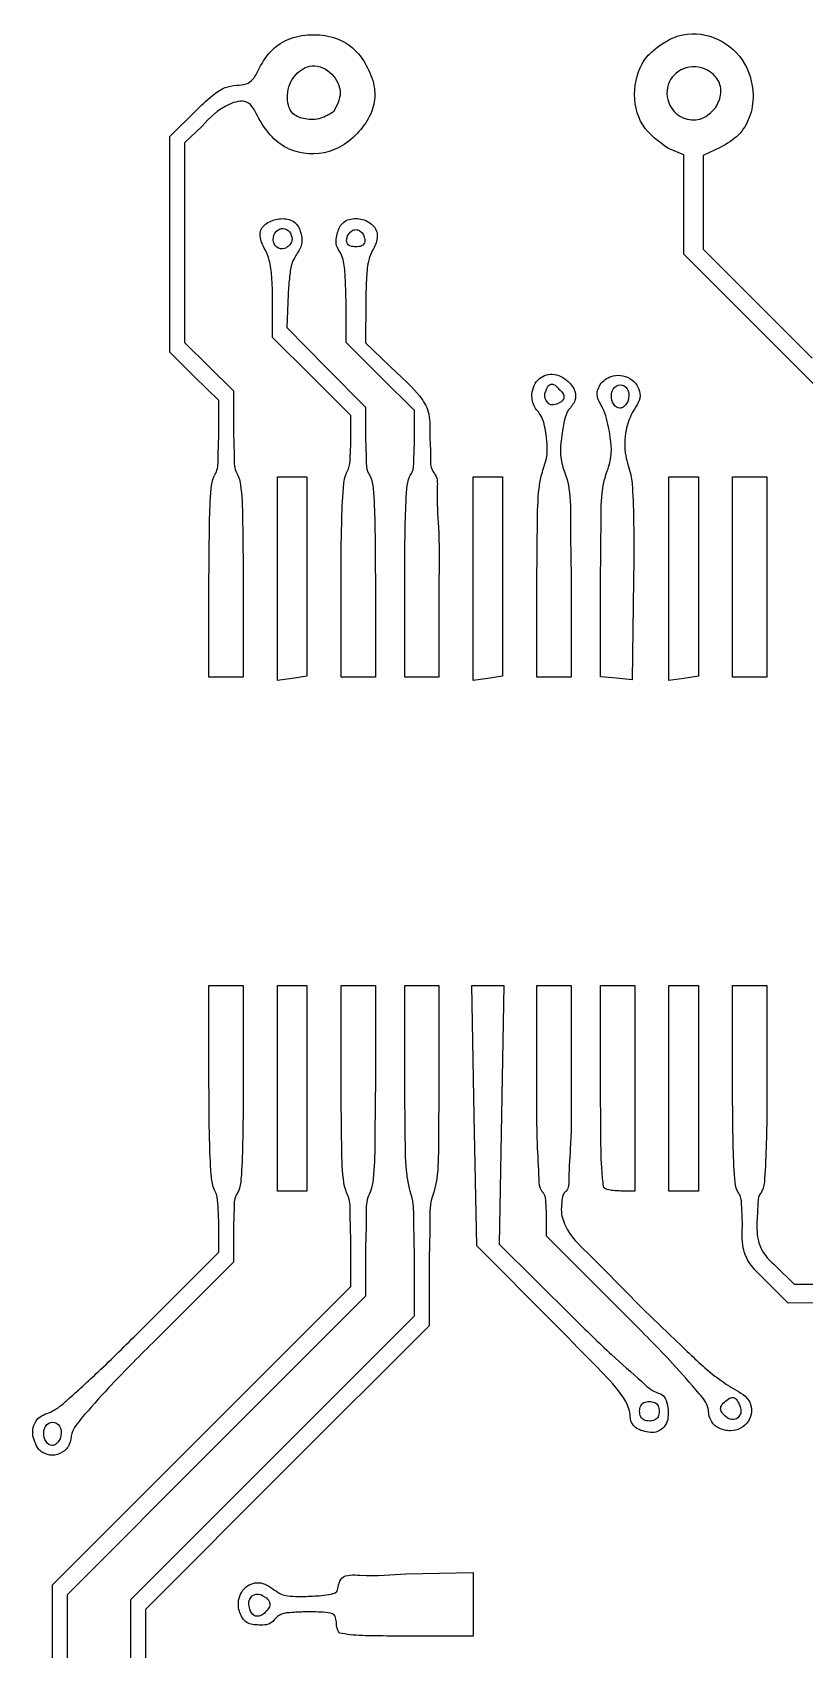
# Model space of a CAD drawing. Extents: x 2 to 350, y 4 to 373.
# Drawn here: x 11.4 to 67.1, y 102.5 to 219.1 of the extents above; entities that cross this region are included whole.
import ezdxf

# ---------------------------------------------------------------- set-up
doc = ezdxf.new("R2010")
doc.units = 0
doc.layers.get('0').update_dxf_attribs({"linetype": 'CONTINUOUS'})

msp = doc.modelspace()

# ---------------------------------------------------------------- linework, layer by layer
at = {"color": 7}
for p, q in [((21.323577, 211.646894), (23.186774, 213.486926)), ((33.116454, 213.411879), (33.116454, 213.411879)), ((60.679423, 213.72218), (60.679423, 213.722188)), ((23.644291, 212.377271), (22.38191, 211.186707)), ((21.323577, 203.860471), (21.323577, 211.646894)), ((22.38191, 211.186707), (22.38191, 203.983153)), ((58.365244, 210.302472), (57.265186, 210.75813)), ((58.365244, 206.732055), (58.365244, 210.302472)), ((60.993827, 210.837957), (59.776373, 210.257395)), ((59.776373, 210.257395), (59.776373, 206.880206)), ((58.365244, 203.161641), (58.365244, 206.732055)), ((59.776373, 206.880206), (59.776373, 203.503022)), ((30.14304, 204.231383), (30.14304, 204.231383)), ((35.367529, 204.302654), (35.367529, 204.302654)), ((21.323577, 196.074049), (21.323577, 203.860471)), ((22.38191, 203.983153), (22.38191, 196.779605)), ((66.564523, 194.9568), (58.365244, 203.161641)), ((59.776373, 203.503022), (67.628545, 195.65666)), ((28.731911, 197.142351), (28.731911, 199.897066)), ((29.849485, 200.267401), (29.75233, 197.86446)), ((34.023578, 196.787204), (34.023578, 199.862649)), ((35.445925, 199.778564), (35.434812, 196.753784)), ((31.554142, 194.336681), (28.731911, 197.142351)), ((29.75233, 197.86446), (32.593531, 194.990664)), ((23.087476, 194.336681), (21.323577, 196.074049)), ((22.38191, 196.779605), (24.145809, 195.042237)), ((36.49304, 194.336681), (34.023578, 196.787204)), ((35.434812, 196.753784), (37.72785, 194.53974)), ((24.145809, 195.042237), (25.909707, 193.304869)), ((32.593531, 194.990664), (35.434707, 192.116866)), ((74.763776, 186.75196), (66.564523, 194.9568)), ((24.851373, 192.599315), (23.087476, 194.336681)), ((34.376373, 191.531012), (31.554142, 194.336681)), ((38.962476, 191.88616), (36.49304, 194.336681)), ((24.851373, 189.852025), (24.851373, 192.599315)), ((25.909707, 193.304869), (25.909707, 190.204804)), ((49.374359, 193.424434), (49.374359, 193.424434)), ((54.366226, 192.596505), (54.366226, 192.596505)), ((34.376373, 189.515083), (34.376373, 191.531012)), ((35.434707, 192.116866), (35.434707, 189.610804)), ((38.962476, 189.495449), (38.962476, 191.88616)), ((29.084707, 179.757501), (29.084707, 187.104737)), ((29.084707, 187.104737), (30.14304, 187.104737)), ((30.14304, 187.104737), (31.201373, 187.104737)), ((31.201373, 187.104737), (31.201373, 179.912833)), ((43.195809, 179.757501), (43.195809, 187.104737)), ((43.195809, 187.104737), (44.254142, 187.104737)), ((44.254142, 187.104737), (45.312476, 187.104737)), ((45.312476, 187.104737), (45.312476, 179.912833)), ((57.306911, 179.757501), (57.306911, 187.104737)), ((57.306911, 187.104737), (58.365244, 187.104737)), ((58.365244, 187.104737), (59.423578, 187.104737)), ((59.423578, 187.104737), (59.423578, 179.912833)), ((61.89304, 179.872793), (61.89304, 187.104737)), ((61.89304, 187.104737), (63.127744, 187.104737)), ((63.127744, 187.104737), (64.362476, 187.104737)), ((64.362476, 187.104737), (64.362476, 179.872793)), ((24.145809, 172.640847), (24.145809, 179.872793)), ((26.615244, 179.872793), (26.615244, 172.640847)), ((29.084707, 172.410268), (29.084707, 179.757501)), ((31.201373, 179.912833), (31.201373, 172.720929)), ((33.670809, 172.640847), (33.670809, 179.851971)), ((36.140244, 179.872793), (36.140244, 172.640847)), ((38.257017, 172.640847), (38.256911, 179.872793)), ((40.726479, 179.813995), (40.726479, 172.640847)), ((43.195809, 172.410268), (43.195809, 179.757501)), ((45.312476, 179.912833), (45.312476, 172.720929)), ((47.781858, 172.640847), (47.781911, 179.851971)), ((50.25132, 179.872793), (50.25132, 172.640847)), ((52.36804, 172.685551), (52.36804, 179.895145)), ((54.756566, 179.651475), (54.661078, 172.46446)), ((57.306911, 172.410268), (57.306911, 179.757501)), ((59.423578, 179.912833), (59.423578, 172.720929)), ((61.89304, 172.640847), (61.89304, 179.872793)), ((64.362476, 179.872793), (64.362476, 172.640847)), ((25.38054, 172.640847), (24.145809, 172.640847)), ((26.615244, 172.640847), (25.38054, 172.640847)), ((31.201373, 172.720929), (30.14304, 172.565597)), ((34.90554, 172.640847), (33.670809, 172.640847)), ((36.140244, 172.640847), (34.90554, 172.640847)), ((39.491748, 172.640847), (38.257017, 172.640847)), ((40.726479, 172.640847), (39.491748, 172.640847)), ((45.312476, 172.720929), (44.254142, 172.565597)), ((49.016589, 172.640847), (47.781858, 172.640847)), ((50.25132, 172.640847), (49.016589, 172.640847)), ((53.514559, 172.575006), (52.36804, 172.685551)), ((59.423578, 172.720929), (58.365244, 172.565597)), ((63.127744, 172.640847), (61.89304, 172.640847)), ((64.362476, 172.640847), (63.127744, 172.640847)), ((30.14304, 172.565597), (29.084707, 172.410268)), ((44.254142, 172.565597), (43.195809, 172.410268)), ((54.661078, 172.46446), (53.514559, 172.575006)), ((58.365244, 172.565597), (57.306911, 172.410268)), ((24.145809, 143.204724), (24.145809, 150.415847)), ((24.145809, 150.415847), (25.38054, 150.415847)), ((25.38054, 150.415847), (26.615244, 150.415847)), ((26.615244, 150.415847), (26.615244, 143.007514)), ((29.084707, 143.007514), (29.084707, 150.415847)), ((29.084707, 150.415847), (30.14304, 150.415847)), ((30.14304, 150.415847), (31.201373, 150.415847)), ((31.201373, 150.415847), (31.201373, 143.007514)), ((33.670809, 143.007514), (33.670809, 150.415847)), ((33.670809, 150.415847), (34.90554, 150.415847)), ((34.90554, 150.415847), (36.140244, 150.415847)), ((36.140244, 150.415847), (36.140244, 143.007514)), ((38.255853, 143.204777), (38.255853, 150.415847)), ((38.255853, 150.415847), (39.490584, 150.415847)), ((39.490584, 150.415847), (40.725315, 150.415847)), ((40.725315, 150.415847), (40.725315, 143.007514)), ((43.271533, 141.034288), (43.096802, 150.415847)), ((43.096802, 150.415847), (44.254142, 150.415847)), ((44.254142, 150.415847), (45.411483, 150.415847)), ((45.411483, 150.415847), (45.237942, 141.098884)), ((47.781911, 143.007514), (47.781911, 150.415847)), ((47.781911, 150.415847), (49.016642, 150.415847)), ((49.016642, 150.415847), (50.251373, 150.415847)), ((50.251373, 150.415847), (50.251373, 143.007514)), ((52.36804, 143.242702), (52.36804, 150.415847)), ((52.36804, 150.415847), (53.602744, 150.415847)), ((53.602744, 150.415847), (54.837476, 150.415847)), ((54.837476, 150.415847), (54.837476, 143.007514)), ((57.306911, 143.007514), (57.306911, 150.415847)), ((57.306911, 150.415847), (58.365244, 150.415847)), ((58.365244, 150.415847), (59.423578, 150.415847)), ((59.423578, 150.415847), (59.423578, 143.007514)), ((61.89304, 143.007506), (61.89304, 150.415839)), ((61.89304, 150.415839), (63.127744, 150.415839)), ((63.127744, 150.415839), (64.362476, 150.415839)), ((64.362476, 150.415839), (64.362476, 143.007506)), ((29.084707, 135.599181), (29.084707, 143.007514)), ((31.201373, 143.007514), (31.201373, 135.599181)), ((54.837476, 143.007514), (54.837476, 135.599181)), ((57.306911, 135.599181), (57.306911, 143.007514)), ((59.423578, 143.007514), (59.423578, 135.599181)), ((45.237942, 141.098884), (45.064429, 131.78192)), ((43.446263, 131.652724), (43.271533, 141.034288)), ((30.14304, 135.599181), (29.084707, 135.599181)), ((31.201373, 135.599181), (30.14304, 135.599181)), ((52.603228, 135.834369), (52.603228, 135.834369)), ((54.837476, 135.599181), (53.837933, 135.599181)), ((58.365244, 135.599181), (57.306911, 135.599181)), ((59.423578, 135.599181), (58.365244, 135.599181)), ((24.851373, 131.197244), (24.851373, 133.377395)), ((25.909707, 133.037532), (25.909707, 130.475884)), ((48.487476, 132.342062), (48.487476, 133.970623)), ((34.376373, 128.715675), (34.376373, 132.157428)), ((35.434707, 131.804651), (35.434707, 128.010121)), ((45.064429, 131.78192), (50.39192, 126.488222)), ((54.308309, 126.51378), (48.487476, 132.342062)), ((19.12272, 125.460715), (24.851373, 131.197244)), ((38.960227, 126.6034), (38.960227, 131.080497)), ((40.019751, 130.746204), (40.019751, 125.893232)), ((48.965472, 126.125415), (43.446263, 131.652724)), ((25.909707, 130.475884), (20.088872, 124.66307)), ((64.994697, 130.202715), (66.33251, 128.896396)), ((23.616642, 117.960293), (34.376373, 128.715675)), ((65.902853, 127.50619), (64.250716, 129.183551)), ((66.33251, 128.896396), (70.907526, 128.896396)), ((35.434707, 128.010121), (24.674976, 117.254732)), ((70.865299, 127.542756), (65.902853, 127.50619)), ((28.733975, 116.372852), (38.960227, 126.6034)), ((40.019751, 125.893232), (29.789186, 115.667234)), ((56.601373, 119.724181), (56.601373, 119.724181)), ((62.482611, 119.569841), (62.482611, 119.569841)), ((12.85691, 107.204907), (23.616642, 117.960293)), ((13.443994, 117.807618), (13.443994, 117.807618)), ((55.278457, 118.343389), (55.278457, 118.343389)), ((60.552476, 118.736404), (60.552476, 118.736404)), ((11.869141, 116.972527), (11.869141, 116.972527)), ((24.674976, 117.254732), (13.915244, 106.499343)), ((18.507722, 106.142287), (28.733975, 116.372852)), ((29.789186, 115.667234), (19.558647, 105.441247)), ((38.345123, 108.004266), (43.195809, 108.102426)), ((43.195809, 108.102426), (43.195809, 105.799414)), ((12.85691, 94.149201), (12.85691, 107.204907)), ((13.915244, 106.499343), (13.915244, 94.143354)), ((18.504547, 95.723287), (18.507722, 106.142287)), ((19.558647, 105.441247), (19.558647, 95.724319)), ((28.340301, 105.389865), (28.340301, 105.389865)), ((43.195809, 105.799414), (43.195809, 103.496401)), ((33.553202, 103.731589), (33.553202, 103.731589)), ((43.195809, 103.496401), (38.492099, 103.496401))]:
    msp.add_line(p, q, dxfattribs=at)
for points, knots in [([(23.186774, 213.486926), (23.57799, 213.863949), (24.227328, 214.489729), (25.207629, 215.198023), (26.079282, 215.349135), (26.821511, 215.334723), (27.435103, 215.823768), (27.859445, 216.785844), (28.607437, 217.947299), (30.037209, 218.82212), (31.680191, 219.051169), (33.320807, 218.819825), (34.745974, 217.958827), (35.623397, 216.623308), (36.15535, 215.206203), (36.074006, 213.714275), (35.118007, 211.936023), (33.044221, 210.200533), (29.642841, 210.413938), (27.958325, 212.30198), (27.072017, 214.407215), (25.053919, 213.887843), (24.207849, 212.981186), (23.644291, 212.377271)], [0, 0, 0, 0, 1.636775, 2.716704, 3.540842, 4.257785, 4.873604, 5.751368, 7.39611, 8.935971, 10.610859, 12.282389, 13.820583, 15.439711, 16.98797, 18.293909, 19.775508, 22.954119, 25.837127, 28.930686, 30.423981, 31.683004, 34.194523, 34.194523, 34.194523, 34.194523]), ([(57.265186, 210.75813), (56.563684, 211.267434), (55.13991, 212.301122), (54.606522, 215.013828), (55.289177, 217.055951), (56.399448, 218.046964), (57.160327, 218.546648), (58.503071, 219.168805), (60.674673, 219.005566), (62.810874, 217.291203), (63.520374, 214.962543), (63.212168, 213.029005), (62.370233, 211.623591), (61.46506, 211.106931), (60.993827, 210.837957)], [0, 0, 0, 0, 2.519056, 5.112694, 7.684857, 8.563188, 9.534021, 10.412268, 12.970311, 15.542998, 18.195121, 19.841732, 21.318597, 22.922385, 22.922385, 22.922385, 22.922385]), ([(33.116454, 213.411879), (33.360809, 213.864304), (33.8529, 214.775413), (33.107773, 216.266723), (31.623751, 217.011264), (30.199091, 216.110524), (29.661814, 214.723749), (29.955779, 213.231198), (31.14387, 212.829295), (32.202423, 212.853319), (32.821406, 213.231577), (33.116454, 213.411879)], [0, 0, 0, 0, 1.459721, 2.939643, 4.46418, 5.849703, 7.399304, 8.806271, 9.757858, 10.87769, 11.897658, 11.897658, 11.897658, 11.897658]), ([(60.679423, 213.722188), (60.847128, 214.056934), (61.163905, 214.689232), (60.909728, 215.781293), (59.941704, 216.655364), (58.297479, 216.789198), (56.979818, 215.424141), (57.23808, 213.699461), (58.406711, 212.803284), (59.778028, 212.793109), (60.373475, 213.406838), (60.679423, 213.72218)], [0, 0, 0, 0, 1.093797, 2.066065, 3.109459, 4.838968, 6.423806, 8.118952, 9.372662, 10.574635, 11.844903, 11.844903, 11.844903, 11.844903]), ([(28.731911, 199.897066), (28.721694, 200.441506), (28.704019, 201.383338), (28.575378, 202.604001), (28.24817, 203.398046), (27.934002, 203.944533), (27.82425, 204.426826), (27.851355, 205.048596), (28.523671, 205.578454), (29.416336, 205.787871), (30.404199, 205.557175), (30.827282, 204.692786), (30.90622, 203.771214), (30.425845, 203.128957), (30.063041, 202.419443), (29.935431, 201.459608), (29.880588, 200.698848), (29.849485, 200.267401)], [0, 0, 0, 0, 1.636246, 2.83056, 3.646601, 4.194632, 4.710692, 5.118012, 5.988669, 6.978594, 7.879837, 8.74726, 9.672163, 10.501904, 11.063504, 12.05747, 13.359716, 13.359716, 13.359716, 13.359716]), ([(34.023578, 199.862649), (34.011035, 200.388352), (33.989043, 201.310058), (33.923008, 202.42514), (33.685749, 203.214601), (33.214943, 203.822675), (33.371703, 204.69642), (33.764982, 205.565246), (34.764586, 205.804919), (35.679971, 205.553322), (36.272944, 204.928845), (36.276569, 204.307907), (36.185563, 203.846194), (35.876356, 203.365493), (35.587956, 202.594925), (35.480838, 201.34962), (35.458808, 200.358275), (35.445925, 199.778564)], [0, 0, 0, 0, 1.579732, 2.769712, 3.329913, 4.038729, 4.960701, 5.814869, 6.743295, 7.726308, 8.614625, 9.051289, 9.539931, 10.007649, 10.748577, 11.985665, 13.727879, 13.727879, 13.727879, 13.727879]), ([(30.14304, 204.231383), (30.105528, 204.428747), (30.035234, 204.79859), (29.490626, 205.08514), (28.909506, 204.835598), (28.699035, 204.210755), (28.954984, 203.571911), (29.545006, 203.472887), (29.878962, 203.710412), (30.087789, 203.943825), (30.125399, 204.13957), (30.14304, 204.231383)], [0, 0, 0, 0, 0.576244, 1.079834, 1.606663, 2.262336, 2.863001, 3.433975, 3.755462, 4.067646, 4.343432, 4.343432, 4.343432, 4.343432]), ([(35.367529, 204.302654), (35.332126, 204.410965), (35.263251, 204.62168), (35.028155, 204.849385), (34.729379, 204.953561), (34.429137, 204.849874), (34.198968, 204.619445), (34.073352, 204.30682), (34.043479, 203.950677), (34.338816, 203.686724), (34.729567, 203.684661), (35.118042, 203.685989), (35.418409, 203.952722), (35.385573, 204.178551), (35.367529, 204.302654)], [0, 0, 0, 0, 0.337461, 0.65651, 0.947067, 1.237624, 1.556673, 1.894134, 2.246857, 2.535981, 2.960992, 3.386003, 3.675127, 4.02785, 4.02785, 4.02785, 4.02785]), ([(37.72785, 194.53974), (38.299364, 194.030132), (39.186259, 193.239302), (40.114644, 191.73788), (40.025074, 190.126119), (40.147877, 188.781501), (40.095748, 187.688161), (40.661538, 187.085081), (40.522503, 185.565571), (40.761976, 183.163882), (40.739469, 181.039882), (40.726479, 179.813995)], [0, 0, 0, 0, 2.298051, 3.566201, 5.117041, 6.957245, 7.763878, 8.189491, 9.313677, 11.987442, 15.637023, 15.637023, 15.637023, 15.637023]), ([(47.781911, 179.851971), (47.796722, 181.13896), (47.821369, 183.280725), (47.846404, 185.771171), (48.113046, 187.359741), (48.651747, 188.678744), (48.452167, 190.202123), (48.205175, 191.478084), (47.655337, 192.013711), (47.488291, 192.442059), (47.360893, 193.160716), (47.694177, 194.17317), (48.968393, 194.685817), (49.994117, 194.108491), (50.571746, 193.356742), (50.61277, 192.506882), (49.81662, 191.75679), (49.608936, 190.191469), (49.336945, 188.525401), (49.902442, 187.204603), (50.216829, 185.732034), (50.198703, 183.297793), (50.231315, 181.175028), (50.25132, 179.872793)], [0, 0, 0, 0, 3.864079, 6.430474, 7.449725, 8.687235, 10.62113, 11.983933, 12.405402, 12.87899, 13.331956, 14.596559, 15.699903, 16.97664, 17.807932, 18.484977, 19.297499, 20.878803, 23.062805, 24.229164, 25.10601, 27.57185, 31.485292, 31.485292, 31.485292, 31.485292]), ([(49.374359, 193.424434), (49.264495, 193.558964), (49.09932, 193.761223), (48.669379, 193.806881), (48.421325, 193.350336), (48.245464, 192.777284), (48.780703, 192.151659), (49.377358, 192.378659), (49.757025, 192.689652), (49.713939, 193.133833), (49.506893, 193.311016), (49.374359, 193.424434)], [0, 0, 0, 0, 0.503687, 0.757272, 1.141725, 1.875497, 2.478312, 3.139557, 3.554449, 3.838294, 4.34317, 4.34317, 4.34317, 4.34317]), ([(52.36804, 179.895145), (52.388172, 181.193311), (52.420992, 183.309571), (52.401962, 185.735875), (52.719524, 187.213043), (53.29275, 188.552541), (53.033582, 190.307857), (52.703718, 191.886022), (51.977601, 192.927505), (52.361928, 193.948549), (53.363328, 194.548895), (54.732993, 194.308032), (55.502153, 192.85899), (54.565178, 191.728244), (54.124386, 190.297642), (54.044684, 188.728298), (54.594999, 187.322777), (54.736694, 185.538253), (54.776354, 183.011199), (54.763783, 180.876839), (54.756566, 179.651475)], [0, 0, 0, 0, 3.901025, 6.359423, 7.233839, 8.422174, 10.663245, 12.332062, 13.307008, 14.214919, 15.225957, 16.614567, 17.906916, 19.300049, 20.573424, 22.433162, 23.853018, 25.046455, 27.772363, 31.446994, 31.446994, 31.446994, 31.446994]), ([(54.366226, 192.596505), (54.406014, 192.83801), (54.478823, 193.27994), (53.973831, 193.831818), (53.278496, 193.606974), (53.103563, 192.94527), (53.226733, 192.342698), (53.675818, 191.975253), (54.025504, 192.116476), (54.228068, 192.31668), (54.318659, 192.500164), (54.366226, 192.596505)], [0, 0, 0, 0, 0.706246, 1.292359, 1.873659, 2.505695, 3.151786, 3.693785, 3.924498, 4.214223, 4.53453, 4.53453, 4.53453, 4.53453]), ([(25.909707, 190.204804), (25.931553, 189.67075), (25.96815, 188.776133), (25.944185, 187.686454), (26.3552, 186.982354), (26.541767, 185.715782), (26.585002, 183.307119), (26.603746, 181.178573), (26.615244, 179.872793)], [0, 0, 0, 0, 1.618363, 2.710989, 3.148333, 4.025175, 6.491015, 10.404457, 10.404457, 10.404457, 10.404457]), ([(24.145809, 179.872793), (24.154736, 181.179821), (24.169287, 183.3104), (24.231073, 185.710064), (24.392817, 186.975787), (24.809609, 187.618808), (24.79534, 188.592931), (24.830513, 189.383282), (24.851373, 189.852025)], [0, 0, 0, 0, 3.913442, 6.379282, 7.256124, 7.657562, 8.633537, 10.056023, 10.056023, 10.056023, 10.056023]), ([(33.670809, 179.851971), (33.675764, 181.14292), (33.68401, 183.291276), (33.784903, 185.751236), (33.904751, 187.113134), (34.289287, 187.773449), (34.334615, 188.553363), (34.361333, 189.168701), (34.376373, 189.515083)], [0, 0, 0, 0, 3.864079, 6.430474, 7.449721, 7.874734, 8.687249, 9.733676, 9.733676, 9.733676, 9.733676]), ([(35.434707, 189.610804), (35.454793, 189.186647), (35.488852, 188.467435), (35.482571, 187.572622), (35.903, 186.972159), (36.045739, 185.705199), (36.12207, 183.313192), (36.133334, 181.180883), (36.140244, 179.872793)], [0, 0, 0, 0, 1.288575, 2.184944, 2.562082, 3.438924, 5.904764, 9.818206, 9.818206, 9.818206, 9.818206]), ([(38.256911, 179.872793), (38.262779, 181.181462), (38.272343, 183.314717), (38.356199, 185.702543), (38.489248, 186.97072), (38.911286, 187.550577), (38.909293, 188.407334), (38.942785, 189.092587), (38.962476, 189.495449)], [0, 0, 0, 0, 3.913442, 6.379282, 7.256128, 7.621724, 8.480087, 9.704632, 9.704632, 9.704632, 9.704632]), ([(24.851373, 133.377395), (24.835942, 133.751301), (24.808608, 134.413598), (24.767321, 135.247651), (24.387912, 135.940006), (24.25281, 137.302248), (24.162764, 139.767119), (24.152173, 141.914413), (24.145809, 143.204724)], [0, 0, 0, 0, 1.129061, 1.9999, 2.445456, 3.464703, 6.031096, 9.895175, 9.895175, 9.895175, 9.895175]), ([(26.615244, 143.007514), (26.608608, 141.666691), (26.597795, 139.482031), (26.519776, 137.031855), (26.37944, 135.736428), (25.956045, 135.120636), (25.964315, 134.207559), (25.929983, 133.471961), (25.909707, 133.037532)], [0, 0, 0, 0, 4.01143, 6.535995, 7.432004, 7.81472, 8.729418, 10.048845, 10.048845, 10.048845, 10.048845]), ([(34.376373, 132.157428), (34.353699, 132.754815), (34.315905, 133.75059), (34.347599, 134.951971), (33.938913, 135.719744), (33.736888, 137.017749), (33.705163, 139.49014), (33.683874, 141.669775), (33.670809, 143.007514)], [0, 0, 0, 0, 1.808107, 3.013907, 3.486428, 4.382434, 6.907, 10.91843, 10.91843, 10.91843, 10.91843]), ([(36.140244, 143.007514), (36.125245, 141.670567), (36.100806, 139.492222), (36.083028, 137.014127), (35.861362, 135.711158), (35.458885, 134.884409), (35.496828, 133.56782), (35.45806, 132.46748), (35.434707, 131.804651)], [0, 0, 0, 0, 4.01143, 6.535995, 7.432004, 7.941178, 9.263964, 11.267993, 11.267993, 11.267993, 11.267993]), ([(38.960227, 131.080497), (38.941727, 131.860552), (38.910162, 133.191565), (38.907161, 134.78486), (38.565941, 135.86882), (38.313979, 137.284939), (38.29868, 139.776361), (38.271928, 141.917915), (38.255853, 143.204777)], [0, 0, 0, 0, 2.347491, 4.005533, 4.723731, 5.742981, 8.309375, 12.173453, 12.173453, 12.173453, 12.173453]), ([(40.725315, 143.007514), (40.706025, 141.672102), (40.674596, 139.496259), (40.687701, 137.007103), (40.419296, 135.681613), (40.035564, 134.682292), (40.08488, 133.020013), (40.044365, 131.605549), (40.019751, 130.746204)], [0, 0, 0, 0, 4.01143, 6.535996, 7.432006, 8.052763, 9.727092, 12.319019, 12.319019, 12.319019, 12.319019]), ([(48.487476, 133.970623), (48.470817, 134.239364), (48.442021, 134.703886), (48.413304, 135.312245), (47.963501, 135.73633), (47.934299, 137.069256), (47.766653, 139.46053), (47.776108, 141.658514), (47.781911, 143.007514)], [0, 0, 0, 0, 0.821733, 1.420377, 1.705649, 2.601659, 5.126225, 9.137655, 9.137655, 9.137655, 9.137655]), ([(50.251373, 143.007514), (50.263897, 141.652679), (50.284302, 139.445188), (50.068245, 137.095946), (50.096899, 135.724161), (49.630937, 135.38047), (49.5927, 134.869051), (49.490586, 134.097792), (49.884923, 132.621355), (52.171031, 130.465946), (54.993469, 127.476908), (58.138531, 124.497824), (60.321725, 122.409905), (61.954972, 121.330332), (63.36768, 120.583506), (63.242346, 118.819981), (62.074039, 118.234924), (61.295675, 118.360497), (60.880598, 118.491663), (60.65549, 118.659567), (60.552476, 118.736404)], [0, 0, 0, 0, 4.01143, 6.535996, 7.432006, 7.686247, 8.179516, 8.849642, 10.069953, 12.541036, 18.053121, 22.506463, 25.558046, 27.003524, 28.514038, 29.885901, 31.344551, 31.793273, 32.247553, 32.630845, 32.630845, 32.630845, 32.630845]), ([(52.603228, 135.834369), (52.559615, 136.201218), (52.411166, 137.449871), (52.401171, 139.926303), (52.380174, 142.028103), (52.36804, 143.242702)], [0, 0, 0, 0, 1.107801, 3.770655, 7.416169, 7.416169, 7.416169, 7.416169]), ([(64.250716, 129.183551), (63.825834, 129.575046), (63.117941, 130.227315), (62.5111, 131.681263), (62.641808, 133.070045), (62.540079, 134.306527), (62.547201, 135.157532), (62.120303, 135.73873), (61.99693, 137.036422), (61.905649, 139.479393), (61.897835, 141.665683), (61.89304, 143.007506)], [0, 0, 0, 0, 1.714433, 2.856411, 4.580736, 5.793305, 6.644561, 7.008004, 7.904013, 10.428579, 14.440008, 14.440008, 14.440008, 14.440008]), ([(64.362476, 143.007506), (64.361036, 141.663643), (64.35869, 139.474028), (64.243218, 137.045755), (64.150274, 135.741215), (63.719784, 135.219185), (63.708127, 134.476006), (63.642865, 133.425145), (63.618408, 132.247267), (64.084353, 131.040543), (64.662775, 130.508197), (64.994697, 130.202715)], [0, 0, 0, 0, 4.01143, 6.535995, 7.432002, 7.763346, 8.50814, 9.54089, 10.986948, 11.978437, 13.313521, 13.313521, 13.313521, 13.313521]), ([(53.837933, 135.599181), (53.659746, 135.607044), (53.331633, 135.621524), (52.905057, 135.677766), (52.686981, 135.790914), (52.603228, 135.834369)], [0, 0, 0, 0, 0.536671, 0.988228, 1.269784, 1.269784, 1.269784, 1.269784]), ([(55.278457, 118.343389), (55.115749, 118.419352), (54.803087, 118.565324), (54.502965, 119.054213), (54.524374, 119.810621), (53.844429, 121.130505), (51.84133, 123.178544), (50.103827, 124.95895), (48.965472, 126.125415)], [0, 0, 0, 0, 0.529776, 1.018026, 1.61427, 2.746678, 5.320132, 10.209592, 10.209592, 10.209592, 10.209592]), ([(50.39192, 126.488222), (51.308092, 125.578891), (52.914845, 123.984136), (54.95602, 122.239713), (56.112048, 121.129203), (56.888319, 120.941296), (57.161407, 120.429916), (57.277577, 119.706794), (57.244727, 118.754303), (56.315154, 118.048242), (55.649319, 118.237805), (55.278457, 118.343389)], [0, 0, 0, 0, 3.863651, 6.775942, 8.116232, 8.571543, 9.051531, 9.72189, 10.814195, 11.687374, 12.785204, 12.785204, 12.785204, 12.785204]), ([(60.552476, 118.736404), (60.476551, 118.839367), (60.310855, 119.064072), (60.16289, 119.473726), (60.150617, 120.199514), (59.111987, 121.45221), (57.211898, 123.604563), (55.414928, 125.405016), (54.308309, 126.51378)], [0, 0, 0, 0, 0.382689, 0.835173, 1.28124, 2.518914, 5.43191, 10.101383, 10.101383, 10.101383, 10.101383]), ([(11.869141, 116.972527), (11.669121, 117.329386), (11.270419, 118.040714), (11.689973, 119.372033), (12.962842, 119.665319), (14.341639, 120.899796), (16.44137, 122.795806), (18.143609, 124.487607), (19.12272, 125.460715)], [0, 0, 0, 0, 1.198225, 2.388431, 3.515581, 4.837264, 7.892852, 12.030104, 12.030104, 12.030104, 12.030104]), ([(20.088872, 124.66307), (19.012639, 123.582909), (17.237824, 121.801616), (15.313696, 119.654274), (14.20559, 118.306435), (14.175366, 117.309835), (13.606942, 116.712295), (12.988017, 116.504122), (12.498481, 116.599175), (12.157481, 116.739629), (11.963027, 116.896694), (11.869141, 116.972527)], [0, 0, 0, 0, 4.556377, 7.513915, 8.777296, 9.594644, 10.353018, 11.096917, 11.444117, 11.8302, 12.190628, 12.190628, 12.190628, 12.190628]), ([(56.601373, 119.724181), (56.592459, 119.861216), (56.576129, 120.112273), (56.282875, 120.401104), (55.896107, 120.445366), (55.507649, 120.401104), (55.218899, 120.112273), (55.174604, 119.724181), (55.218899, 119.336089), (55.507649, 119.047259), (55.896107, 119.002998), (56.282875, 119.047259), (56.576128, 119.336089), (56.592459, 119.587146), (56.601373, 119.724181)], [0, 0, 0, 0, 0.399739, 0.732343, 1.132086, 1.531829, 1.864433, 2.264172, 2.663908, 2.996512, 3.396255, 3.795998, 4.128602, 4.528338, 4.528338, 4.528338, 4.528338]), ([(62.482611, 119.569841), (62.490004, 119.648688), (62.507119, 119.831234), (62.418816, 120.120739), (62.266937, 120.412662), (62.086373, 120.725427), (61.677658, 120.727477), (61.396656, 120.441859), (61.067113, 120.195477), (60.994934, 119.783678), (61.270458, 119.42753), (61.639936, 119.106965), (62.235924, 119.115034), (62.398926, 119.415554), (62.482611, 119.569841)], [0, 0, 0, 0, 0.23616, 0.546752, 0.881207, 1.255091, 1.516499, 1.971114, 2.414394, 2.714591, 3.107466, 3.688934, 4.154938, 4.646609, 4.646609, 4.646609, 4.646609]), ([(13.443994, 117.807618), (13.483782, 118.049123), (13.556591, 118.491052), (13.0516, 119.042929), (12.356263, 118.818087), (12.181331, 118.15638), (12.304501, 117.553804), (12.753588, 117.186359), (13.103281, 117.327578), (13.305842, 117.527792), (13.39643, 117.711276), (13.443994, 117.807618)], [0, 0, 0, 0, 0.706244, 1.292357, 1.873657, 2.505694, 3.15179, 3.69379, 3.924514, 4.214237, 4.534544, 4.534544, 4.534544, 4.534544]), ([(33.553202, 103.731589), (33.510293, 103.798896), (33.408409, 103.958715), (33.336593, 104.26762), (33.330086, 104.632094), (33.210303, 105.162809), (32.265922, 105.244269), (31.309649, 105.281217), (30.2385, 105.217044), (29.495469, 105.179616), (28.983385, 104.874755), (28.592454, 104.286491), (27.668151, 104.28901), (26.864166, 104.397021), (26.497536, 104.892631), (26.318038, 105.303564), (26.19741, 106.02755), (26.522933, 107.027289), (27.811535, 107.57028), (28.697083, 106.954557), (29.441025, 106.436123), (30.359265, 106.356019), (31.500655, 106.383176), (32.490219, 106.442903), (33.431538, 106.621192), (33.467671, 107.231936), (33.810146, 108.000639), (35.85994, 107.803797), (37.311812, 107.920913), (38.345123, 108.004266)], [0, 0, 0, 0, 0.238575, 0.56649, 0.925934, 1.365023, 2.008394, 3.365578, 4.432805, 5.203334, 5.541747, 6.190698, 7.180986, 8.066614, 8.48514, 8.956818, 9.409175, 10.671796, 11.77446, 13.044149, 13.646464, 14.485125, 15.72369, 17.041145, 17.674063, 18.155421, 18.695324, 20.03041, 23.326361, 23.326361, 23.326361, 23.326361]), ([(28.340301, 105.389865), (28.424365, 105.493362), (28.573945, 105.677523), (28.496459, 106.076258), (28.14224, 106.396403), (27.561259, 106.675934), (26.944664, 106.171465), (27.029976, 105.504921), (27.317731, 104.94003), (27.951864, 104.924484), (28.194165, 105.214781), (28.340301, 105.389865)], [0, 0, 0, 0, 0.380203, 0.676527, 1.106349, 1.796678, 2.373437, 3.094412, 3.658901, 4.087797, 4.739565, 4.739565, 4.739565, 4.739565]), ([(38.492099, 103.496401), (37.692266, 103.507826), (36.300861, 103.5277), (34.64511, 103.543916), (33.807109, 103.687948), (33.553202, 103.731589)], [0, 0, 0, 0, 2.401723, 4.178077, 4.950266, 4.950266, 4.950266, 4.950266])]:
    msp.add_open_spline(points, degree=3, knots=knots, dxfattribs=at)

doc.saveas('drawing.dxf')
